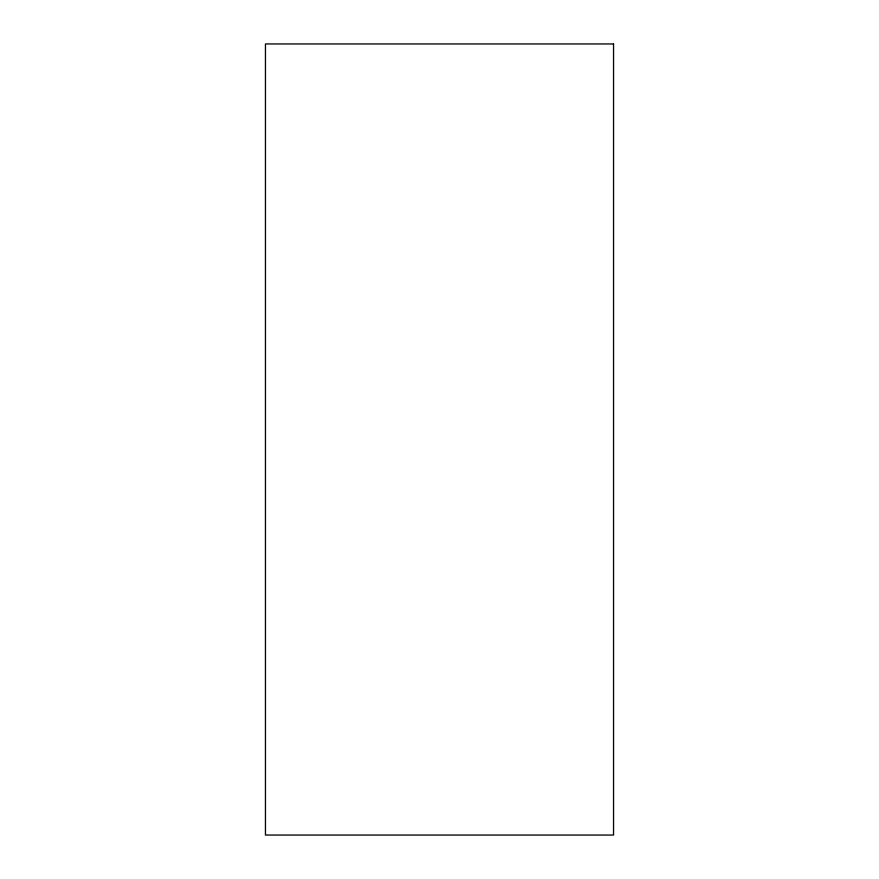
<?xml version="1.0" encoding="UTF-8"?>
<svg xmlns="http://www.w3.org/2000/svg" width="879" height="879" viewBox="0 0 879 879"><rect width="100%" height="100%" fill="white"/><g stroke="black" fill="none" stroke-linecap="round" stroke-linejoin="round"><path stroke-width="1.32" d="M613.542 43.95L265.458 43.95L265.458 835.05L613.542 835.05L613.542 43.95"/></g></svg>
